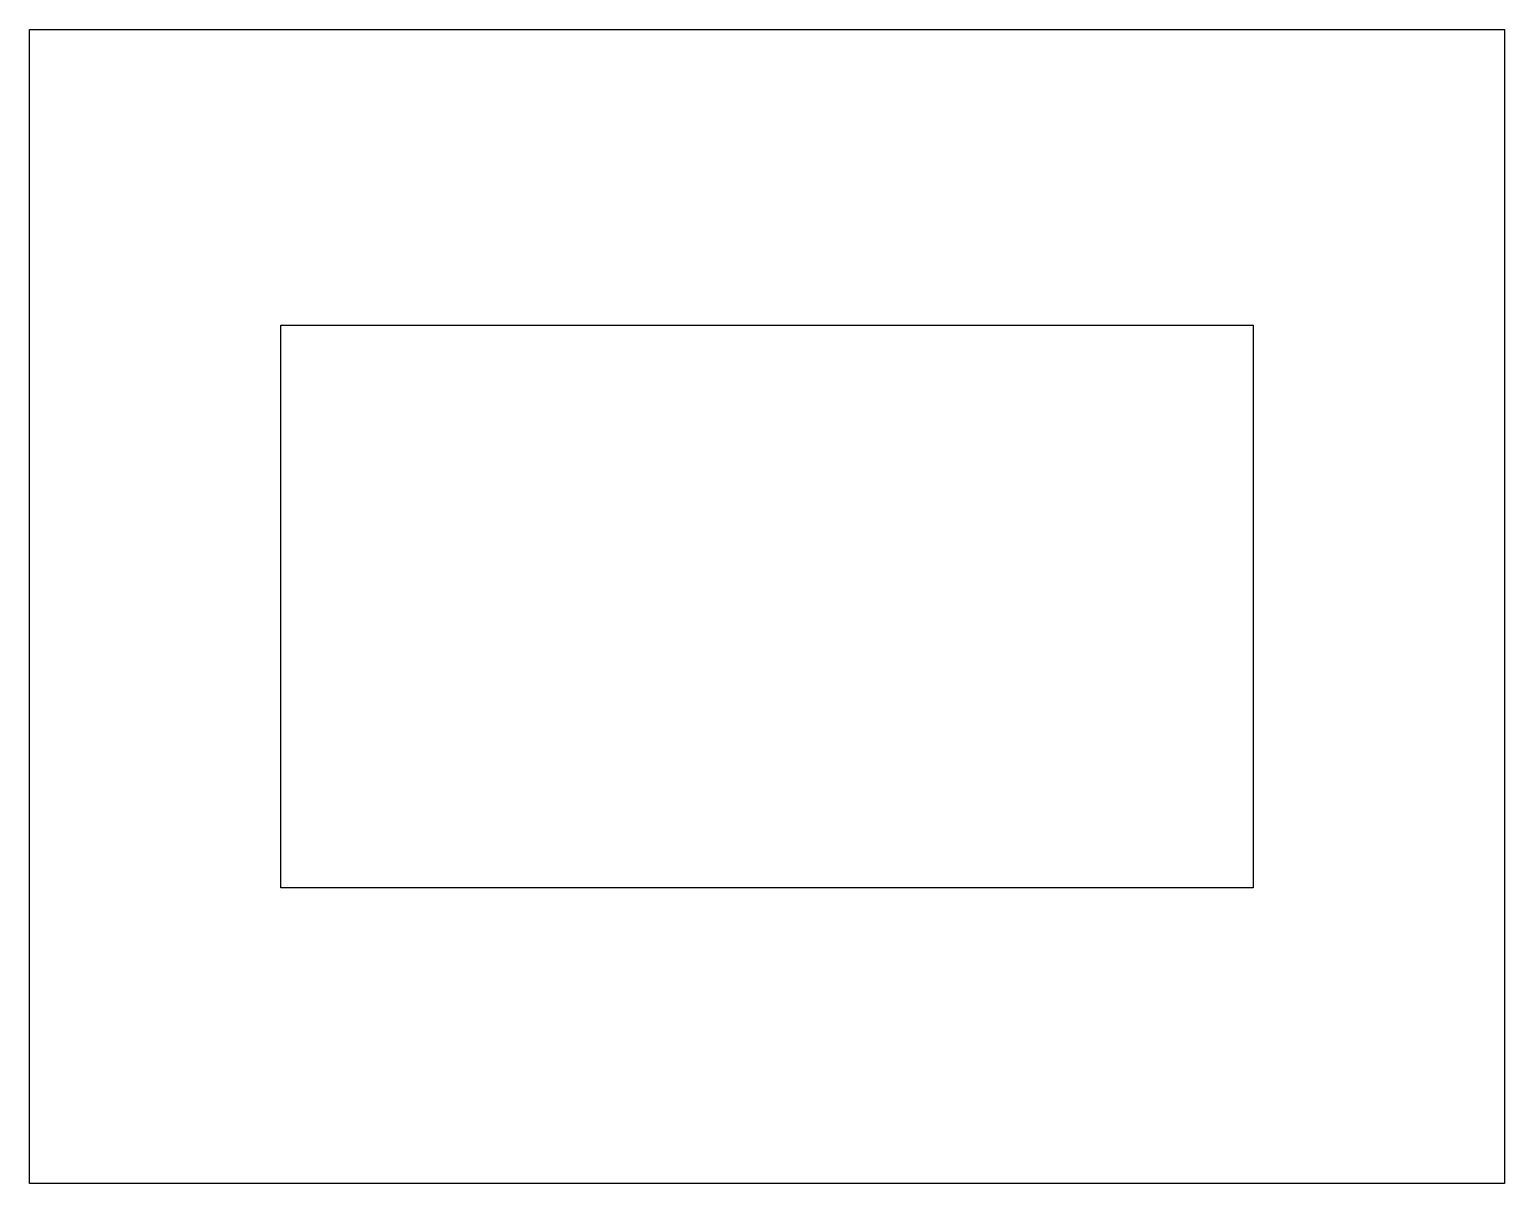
# Model space of a CAD drawing. Extents: x 1 to 324, y 1 to 254.
import ezdxf

# ---------------------------------------------------------------- set-up
doc = ezdxf.new("R2010")
doc.units = 0
doc.layers.add('Layer_1', color=7, linetype='CONTINUOUS')

msp = doc.modelspace()

# ---------------------------------------------------------------- linework, layer by layer
at = {"layer": 'Layer_1', "color": 7}
for points in [[(0.533897, 253.966098), (324.466097, 253.966098), (324.466097, 0.533901), (0.533897, 0.533901), (0.533897, 253.966098)], [(55.74124, 189.008751), (269.258768, 189.008751), (269.258768, 65.491235), (55.74124, 65.491235), (55.74124, 189.008751)]]:
    msp.add_lwpolyline(points, close=True, dxfattribs=at)

doc.saveas('drawing.dxf')
